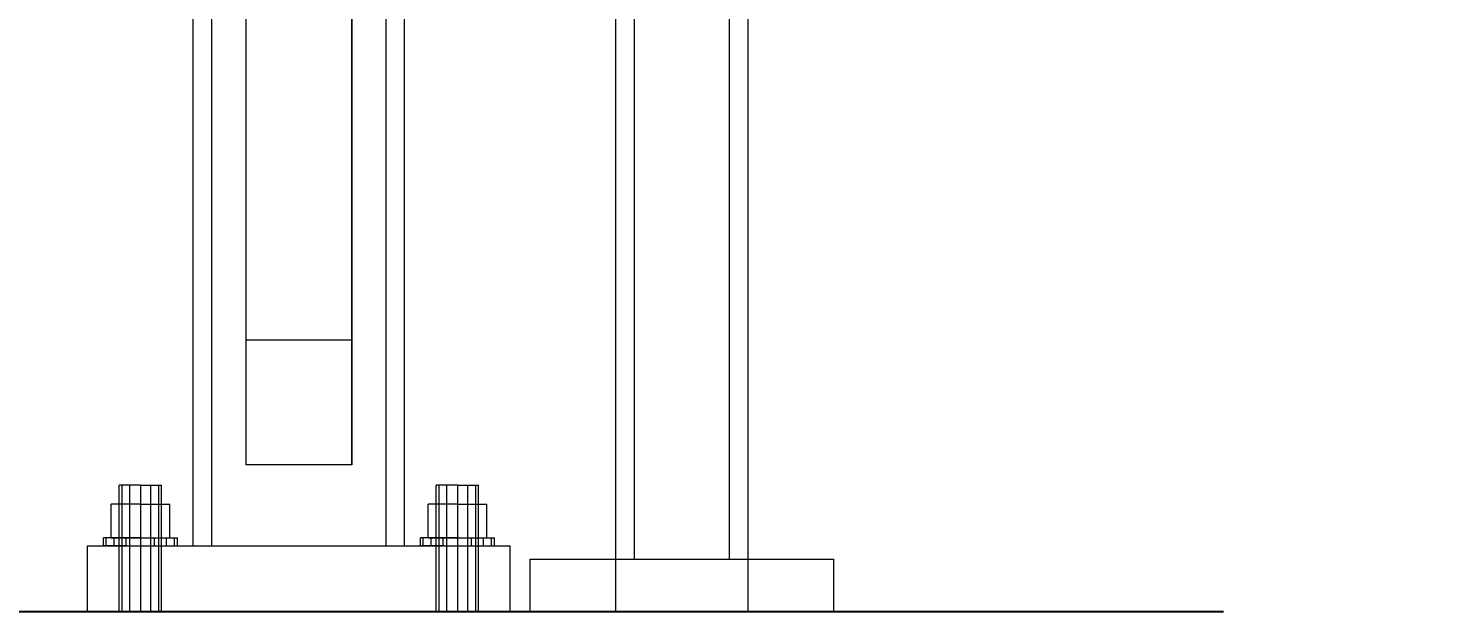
# Model space of a CAD drawing. Header units: millimetres. Extents: x -191664 to 191490, y -197311 to 10263.
# Drawn here: x -532 to 0, y -32000 to -31779 of the extents above; entities that cross this region are included whole.
import ezdxf

# ---------------------------------------------------------------- set-up
doc = ezdxf.new("R2010")
doc.units = ezdxf.units.MM
for name, color, linetype, lineweight in [('COTAS_USUARIO', 1, 'Continuous', 0), ('frontal_C01', 7, 'Continuous', 0), ('frontal_C02', 7, 'Continuous', 0), ('frontal_C03', 7, 'Continuous', 0), ('frontal_C05', 7, 'Continuous', 0)]:
    doc.layers.add(name, color=color, linetype=linetype, lineweight=lineweight)
doc.dimstyles.new('PLANTA_100', dxfattribs={"dimtxt": 250, "dimasz": 150, "dimexe": 150, "dimexo": 80, "dimgap": 100, "dimtad": 1, "dimtih": 1, "dimtoh": 1, "dimdec": 1, "dimdsep": 46, "dimcen": 0.09, "dimclrd": 1, "dimclre": 1, "dimclrt": 1, "dimadec": 0, "dimazin": 0, "dimtfac": 1, "dimtdec": 4, "dimtofl": 0, "dimtmove": 0, "dimatfit": 3, "dimfxl": 1, "dimtolj": 1, "dimtzin": 0, "dimarcsym": 0})

# ---------------------------------------------------------------- blocks, each defined once
blk = doc.blocks.new('*D108')
at = {"layer": 'COTAS_USUARIO', "color": 1, "lineweight": -2, "transparency": 16777216}
for p, q in [((-80, -30400), (-1350, -30400)), ((-1200, -31850), (-1200, -30550)), ((-80, -32000), (-1350, -32000))]:
    blk.add_line(p, q, dxfattribs=at)
at = {"layer": 'COTAS_USUARIO', "color": 1, "transparency": 16777216}
for points in [[(-1225, -30550), (-1175, -30550), (-1200, -30400)], [(-1225, -31850), (-1175, -31850), (-1200, -32000)]]:
    blk.add_solid(points, dxfattribs=at)
at = {"layer": 'Defpoints', "color": 0, "transparency": 16777216}
for p in [(-1200, -30400), (0, -30400), (0, -32000)]:
    blk.add_point(p, dxfattribs=at)
blk = doc.blocks.new('*D109')
at = {"layer": 'COTAS_USUARIO', "color": 1, "lineweight": -2, "transparency": 16777216}
for p, q in [((-80, -28700), (-1350, -28700)), ((-1200, -31850), (-1200, -28850)), ((-80, -32000), (-1350, -32000))]:
    blk.add_line(p, q, dxfattribs=at)
at = {"layer": 'COTAS_USUARIO', "color": 1, "transparency": 16777216}
for points in [[(-1225, -28850), (-1175, -28850), (-1200, -28700)], [(-1225, -31850), (-1175, -31850), (-1200, -32000)]]:
    blk.add_solid(points, dxfattribs=at)
at = {"layer": 'Defpoints', "color": 0, "transparency": 16777216}
for p in [(-1200, -28700), (0, -28700), (0, -32000)]:
    blk.add_point(p, dxfattribs=at)
blk = doc.blocks.new('*D110')
at = {"layer": 'COTAS_USUARIO', "color": 1, "lineweight": -2, "transparency": 16777216}
for p, q in [((-80, -30350), (-1350, -30350)), ((-1200, -31850), (-1200, -30500)), ((-80, -32000), (-1350, -32000))]:
    blk.add_line(p, q, dxfattribs=at)
at = {"layer": 'COTAS_USUARIO', "color": 1, "transparency": 16777216}
for points in [[(-1225, -30500), (-1175, -30500), (-1200, -30350)], [(-1225, -31850), (-1175, -31850), (-1200, -32000)]]:
    blk.add_solid(points, dxfattribs=at)
at = {"layer": 'Defpoints', "color": 0, "transparency": 16777216}
for p in [(-1200, -30350), (0, -30350), (0, -32000)]:
    blk.add_point(p, dxfattribs=at)
blk = doc.blocks.new('*D111')
at = {"layer": 'COTAS_USUARIO', "color": 1, "lineweight": -2, "transparency": 16777216}
for p, q in [((-80, -27700), (-1350, -27700)), ((-1200, -31850), (-1200, -27850)), ((-80, -32000), (-1350, -32000))]:
    blk.add_line(p, q, dxfattribs=at)
at = {"layer": 'COTAS_USUARIO', "color": 1, "transparency": 16777216}
for points in [[(-1225, -27850), (-1175, -27850), (-1200, -27700)], [(-1225, -31850), (-1175, -31850), (-1200, -32000)]]:
    blk.add_solid(points, dxfattribs=at)
at = {"layer": 'Defpoints', "color": 0, "transparency": 16777216}
for p in [(-1200, -27700), (0, -27700), (0, -32000)]:
    blk.add_point(p, dxfattribs=at)
blk = doc.blocks.new('*D121')
at = {"layer": 'COTAS_USUARIO', "color": 1, "lineweight": -2, "transparency": 16777216}
for p, q in [((-80, -29000), (-1350, -29000)), ((-1200, -31850), (-1200, -29150)), ((-80, -32000), (-1350, -32000))]:
    blk.add_line(p, q, dxfattribs=at)
at = {"layer": 'COTAS_USUARIO', "color": 1, "transparency": 16777216}
for points in [[(-1225, -29150), (-1175, -29150), (-1200, -29000)], [(-1225, -31850), (-1175, -31850), (-1200, -32000)]]:
    blk.add_solid(points, dxfattribs=at)
at = {"layer": 'Defpoints', "color": 0, "transparency": 16777216}
for p in [(-1200, -29000), (0, -29000), (0, -32000)]:
    blk.add_point(p, dxfattribs=at)

msp = doc.modelspace()

# ---------------------------------------------------------------- linework, layer by layer
at = {"layer": 'frontal_C01', "color": 139, "true_color": 0x354b57}
for p, q in [((-470, -31975), (-470, -30088.5)), ((-463, -31975), (-463, -30088.5)), ((-397, -31975), (-397, -30088.5)), ((-390, -31975), (-390, -30088.5)), ((-470, -31975), (-470, -30888.93)), ((-463, -31975), (-463, -30888.93)), ((-397, -31975), (-397, -30888.93)), ((-390, -31975), (-390, -30888.93)), ((-470, -31975), (-470, -31689.37)), ((-463, -31975), (-463, -31689.37)), ((-397, -31975), (-397, -31689.37)), ((-390, -31975), (-390, -31689.37)), ((-450, -31897.03), (-450, -31706.14)), ((-410, -31706.14), (-410, -31897.03)), ((-450, -31944.39), (-450, -31753.51)), ((-410, -31944.39), (-410, -31753.51)), ((-450, -31944.39), (-450, -31897.03)), ((-450, -31897.03), (-410, -31897.03)), ((-410, -31897.03), (-410, -31944.39)), ((-410, -31944.39), (-450, -31944.39)), ((-470, -31975), (-463, -31975)), ((-463, -31975), (-397, -31975)), ((-397, -31975), (-390, -31975))]:
    msp.add_line(p, q, dxfattribs=at)
at = {"layer": 'frontal_C01', "color": 9, "true_color": 0xaebcc4}
for p, q in [((-496.93, -31952), (-498, -31952)), ((-498, -32000), (-498, -31952)), ((-494, -31952), (-496.93, -31952)), ((-496.93, -32000), (-496.93, -31952)), ((-490, -31952), (-494, -31952)), ((-494, -32000), (-494, -31952)), ((-490, -31952), (-486, -31952)), ((-490, -31952), (-490, -32000)), ((-486, -31952), (-483.07, -31952)), ((-486, -32000), (-486, -31952)), ((-483.07, -31952), (-482, -31952)), ((-483.07, -32000), (-483.07, -31952)), ((-482, -32000), (-482, -31952)), ((-376.93, -31952), (-378, -31952)), ((-378, -32000), (-378, -31952)), ((-374, -31952), (-376.93, -31952)), ((-376.93, -32000), (-376.93, -31952)), ((-370, -31952), (-374, -31952)), ((-374, -32000), (-374, -31952)), ((-370, -31952), (-366, -31952)), ((-370, -31952), (-370, -32000)), ((-366, -31952), (-363.07, -31952)), ((-366, -32000), (-366, -31952)), ((-363.07, -31952), (-362, -31952)), ((-363.07, -32000), (-363.07, -31952)), ((-362, -32000), (-362, -31952)), ((-490, -31959.2), (-501.09, -31959.2)), ((-501.09, -31972), (-501.09, -31959.2)), ((-490, -31959.2), (-478.91, -31959.2)), ((-490, -31959.2), (-490, -31972)), ((-478.91, -31972), (-478.91, -31959.2)), ((-370, -31959.2), (-381.09, -31959.2)), ((-381.09, -31972), (-381.09, -31959.2)), ((-370, -31959.2), (-358.91, -31959.2)), ((-370, -31959.2), (-370, -31972)), ((-358.91, -31972), (-358.91, -31959.2)), ((-502.93, -31972), (-504, -31972)), ((-504, -31975), (-504, -31972)), ((-502.93, -31975), (-504, -31975)), ((-499.9, -31972), (-502.93, -31972)), ((-502.93, -31975), (-502.93, -31972)), ((-499.9, -31975), (-502.93, -31975)), ((-501.09, -31972), (-490, -31972)), ((-495.36, -31972), (-499.9, -31972)), ((-499.9, -31975), (-499.9, -31972)), ((-495.36, -31975), (-499.9, -31975)), ((-490, -31972), (-495.36, -31972)), ((-495.36, -31975), (-495.36, -31972)), ((-495.36, -31975), (-490, -31975)), ((-490, -31972), (-484.64, -31972)), ((-490, -31972), (-490, -31975)), ((-490, -31972), (-478.91, -31972)), ((-490, -31975), (-484.64, -31975)), ((-484.64, -31972), (-480.1, -31972)), ((-484.64, -31975), (-484.64, -31972)), ((-484.64, -31975), (-480.1, -31975)), ((-480.1, -31972), (-477.07, -31972)), ((-480.1, -31975), (-480.1, -31972)), ((-480.1, -31975), (-477.07, -31975)), ((-477.07, -31972), (-476, -31972)), ((-477.07, -31975), (-477.07, -31972)), ((-477.07, -31975), (-476, -31975)), ((-476, -31975), (-476, -31972)), ((-382.93, -31972), (-384, -31972)), ((-384, -31975), (-384, -31972)), ((-382.93, -31975), (-384, -31975)), ((-379.9, -31972), (-382.93, -31972)), ((-382.93, -31975), (-382.93, -31972)), ((-379.9, -31975), (-382.93, -31975)), ((-381.09, -31972), (-370, -31972)), ((-375.36, -31972), (-379.9, -31972)), ((-379.9, -31975), (-379.9, -31972)), ((-375.36, -31975), (-379.9, -31975)), ((-370, -31972), (-375.36, -31972)), ((-375.36, -31975), (-375.36, -31972)), ((-375.36, -31975), (-370, -31975)), ((-370, -31972), (-364.64, -31972)), ((-370, -31972), (-370, -31975)), ((-370, -31972), (-358.91, -31972)), ((-370, -31975), (-364.64, -31975)), ((-364.64, -31972), (-360.1, -31972)), ((-364.64, -31975), (-364.64, -31972)), ((-364.64, -31975), (-360.1, -31975)), ((-360.1, -31972), (-357.07, -31972)), ((-360.1, -31975), (-360.1, -31972)), ((-360.1, -31975), (-357.07, -31975)), ((-357.07, -31972), (-356, -31972)), ((-357.07, -31975), (-357.07, -31972)), ((-357.07, -31975), (-356, -31975)), ((-356, -31975), (-356, -31972)), ((-496.93, -32000), (-498, -32000)), ((-494, -32000), (-496.93, -32000)), ((-494, -32000), (-490, -32000)), ((-490, -32000), (-486, -32000)), ((-486, -32000), (-483.07, -32000)), ((-483.07, -32000), (-482, -32000)), ((-376.93, -32000), (-378, -32000)), ((-374, -32000), (-376.93, -32000)), ((-374, -32000), (-370, -32000)), ((-370, -32000), (-366, -32000)), ((-366, -32000), (-363.07, -32000)), ((-363.07, -32000), (-362, -32000))]:
    msp.add_line(p, q, dxfattribs=at)
at = {"layer": 'frontal_C01', "color": 251, "true_color": 0x4e626d}
for p, q in [((-510, -31975), (-350, -31975)), ((-510, -32000), (-510, -31975)), ((-350, -32000), (-350, -31975)), ((-510, -32000), (-350, -32000))]:
    msp.add_line(p, q, dxfattribs=at)
at = {"layer": 'frontal_C02', "color": 139, "true_color": 0x354b57}
for p, q in [((-470, -31975), (-470, -29576.75)), ((-463, -31975), (-463, -29576.75)), ((-397, -31975), (-397, -29576.75)), ((-390, -31975), (-390, -29576.75)), ((-470, -31975), (-470, -30072.14)), ((-463, -31975), (-463, -30072.14)), ((-397, -31975), (-397, -30072.14)), ((-390, -31975), (-390, -30072.14)), ((-470, -31975), (-470, -30861.25)), ((-463, -31975), (-463, -30861.25)), ((-397, -31975), (-397, -30861.25)), ((-390, -31975), (-390, -30861.25)), ((-470, -31975), (-470, -31610.84)), ((-463, -31975), (-463, -31610.84)), ((-397, -31975), (-397, -31610.84)), ((-390, -31975), (-390, -31610.84)), ((-470, -31975), (-463, -31975)), ((-463, -31975), (-397, -31975)), ((-397, -31975), (-390, -31975))]:
    msp.add_line(p, q, dxfattribs=at)
at = {"layer": 'frontal_C02', "color": 9, "true_color": 0xaebcc4}
for p, q in [((-496.93, -31952), (-498, -31952)), ((-498, -32000), (-498, -31952)), ((-494, -31952), (-496.93, -31952)), ((-496.93, -32000), (-496.93, -31952)), ((-490, -31952), (-494, -31952)), ((-494, -32000), (-494, -31952)), ((-490, -31952), (-486, -31952)), ((-490, -31952), (-490, -32000)), ((-486, -31952), (-483.07, -31952)), ((-486, -32000), (-486, -31952)), ((-483.07, -31952), (-482, -31952)), ((-483.07, -32000), (-483.07, -31952)), ((-482, -32000), (-482, -31952)), ((-376.93, -31952), (-378, -31952)), ((-378, -32000), (-378, -31952)), ((-374, -31952), (-376.93, -31952)), ((-376.93, -32000), (-376.93, -31952)), ((-370, -31952), (-374, -31952)), ((-374, -32000), (-374, -31952)), ((-370, -31952), (-366, -31952)), ((-370, -31952), (-370, -32000)), ((-366, -31952), (-363.07, -31952)), ((-366, -32000), (-366, -31952)), ((-363.07, -31952), (-362, -31952)), ((-363.07, -32000), (-363.07, -31952)), ((-362, -32000), (-362, -31952)), ((-490, -31959.2), (-501.09, -31959.2)), ((-501.09, -31972), (-501.09, -31959.2)), ((-490, -31959.2), (-478.91, -31959.2)), ((-490, -31959.2), (-490, -31972)), ((-478.91, -31972), (-478.91, -31959.2)), ((-370, -31959.2), (-381.09, -31959.2)), ((-381.09, -31972), (-381.09, -31959.2)), ((-370, -31959.2), (-358.91, -31959.2)), ((-370, -31959.2), (-370, -31972)), ((-358.91, -31972), (-358.91, -31959.2)), ((-502.93, -31972), (-504, -31972)), ((-504, -31975), (-504, -31972)), ((-502.93, -31975), (-504, -31975)), ((-499.9, -31972), (-502.93, -31972)), ((-502.93, -31975), (-502.93, -31972)), ((-499.9, -31975), (-502.93, -31975)), ((-501.09, -31972), (-490, -31972)), ((-495.36, -31972), (-499.9, -31972)), ((-499.9, -31975), (-499.9, -31972)), ((-495.36, -31975), (-499.9, -31975)), ((-490, -31972), (-495.36, -31972)), ((-495.36, -31975), (-495.36, -31972)), ((-495.36, -31975), (-490, -31975)), ((-490, -31972), (-484.64, -31972)), ((-490, -31972), (-490, -31975)), ((-490, -31972), (-478.91, -31972)), ((-490, -31975), (-484.64, -31975)), ((-484.64, -31972), (-480.1, -31972)), ((-484.64, -31975), (-484.64, -31972)), ((-484.64, -31975), (-480.1, -31975)), ((-480.1, -31972), (-477.07, -31972)), ((-480.1, -31975), (-480.1, -31972)), ((-480.1, -31975), (-477.07, -31975)), ((-477.07, -31972), (-476, -31972)), ((-477.07, -31975), (-477.07, -31972)), ((-477.07, -31975), (-476, -31975)), ((-476, -31975), (-476, -31972)), ((-382.93, -31972), (-384, -31972)), ((-384, -31975), (-384, -31972)), ((-382.93, -31975), (-384, -31975)), ((-379.9, -31972), (-382.93, -31972)), ((-382.93, -31975), (-382.93, -31972)), ((-379.9, -31975), (-382.93, -31975)), ((-381.09, -31972), (-370, -31972)), ((-375.36, -31972), (-379.9, -31972)), ((-379.9, -31975), (-379.9, -31972)), ((-375.36, -31975), (-379.9, -31975)), ((-370, -31972), (-375.36, -31972)), ((-375.36, -31975), (-375.36, -31972)), ((-375.36, -31975), (-370, -31975)), ((-370, -31972), (-364.64, -31972)), ((-370, -31972), (-370, -31975)), ((-370, -31972), (-358.91, -31972)), ((-370, -31975), (-364.64, -31975)), ((-364.64, -31972), (-360.1, -31972)), ((-364.64, -31975), (-364.64, -31972)), ((-364.64, -31975), (-360.1, -31975)), ((-360.1, -31972), (-357.07, -31972)), ((-360.1, -31975), (-360.1, -31972)), ((-360.1, -31975), (-357.07, -31975)), ((-357.07, -31972), (-356, -31972)), ((-357.07, -31975), (-357.07, -31972)), ((-357.07, -31975), (-356, -31975)), ((-356, -31975), (-356, -31972)), ((-496.93, -32000), (-498, -32000)), ((-494, -32000), (-496.93, -32000)), ((-494, -32000), (-490, -32000)), ((-490, -32000), (-486, -32000)), ((-486, -32000), (-483.07, -32000)), ((-483.07, -32000), (-482, -32000)), ((-376.93, -32000), (-378, -32000)), ((-374, -32000), (-376.93, -32000)), ((-374, -32000), (-370, -32000)), ((-370, -32000), (-366, -32000)), ((-366, -32000), (-363.07, -32000)), ((-363.07, -32000), (-362, -32000))]:
    msp.add_line(p, q, dxfattribs=at)
at = {"layer": 'frontal_C02', "color": 251, "true_color": 0x4e626d}
for p, q in [((-510, -31975), (-350, -31975)), ((-510, -32000), (-510, -31975)), ((-350, -32000), (-350, -31975)), ((-510, -32000), (-350, -32000))]:
    msp.add_line(p, q, dxfattribs=at)
at = {"layer": 'frontal_C03', "color": 139, "true_color": 0x354b57}
for p, q in [((-470, -31975), (-470, -29153.29)), ((-463, -31975), (-463, -29153.29)), ((-397, -31975), (-397, -29153.29)), ((-390, -31975), (-390, -29153.29)), ((-470, -31975), (-470, -29352.58)), ((-463, -31975), (-463, -29352.58)), ((-397, -31975), (-397, -29352.58)), ((-390, -31975), (-390, -29352.58)), ((-470, -31975), (-470, -30079.71)), ((-463, -31975), (-463, -30079.71)), ((-397, -31975), (-397, -30079.71)), ((-390, -31975), (-390, -30079.71)), ((-470, -31975), (-470, -30806.85)), ((-463, -31975), (-463, -30806.85)), ((-397, -31975), (-397, -30806.85)), ((-390, -31975), (-390, -30806.85)), ((-470, -31975), (-470, -31461.68)), ((-463, -31975), (-463, -31461.68)), ((-397, -31975), (-397, -31461.68)), ((-390, -31975), (-390, -31461.68)), ((-470, -31975), (-463, -31975)), ((-463, -31975), (-397, -31975)), ((-397, -31975), (-390, -31975))]:
    msp.add_line(p, q, dxfattribs=at)
at = {"layer": 'frontal_C03', "color": 9, "true_color": 0xaebcc4}
for p, q in [((-496.93, -31952), (-498, -31952)), ((-498, -32000), (-498, -31952)), ((-494, -31952), (-496.93, -31952)), ((-496.93, -32000), (-496.93, -31952)), ((-490, -31952), (-494, -31952)), ((-494, -32000), (-494, -31952)), ((-490, -31952), (-486, -31952)), ((-490, -31952), (-490, -32000)), ((-486, -31952), (-483.07, -31952)), ((-486, -32000), (-486, -31952)), ((-483.07, -31952), (-482, -31952)), ((-483.07, -32000), (-483.07, -31952)), ((-482, -32000), (-482, -31952)), ((-376.93, -31952), (-378, -31952)), ((-378, -32000), (-378, -31952)), ((-374, -31952), (-376.93, -31952)), ((-376.93, -32000), (-376.93, -31952)), ((-370, -31952), (-374, -31952)), ((-374, -32000), (-374, -31952)), ((-370, -31952), (-366, -31952)), ((-370, -31952), (-370, -32000)), ((-366, -31952), (-363.07, -31952)), ((-366, -32000), (-366, -31952)), ((-363.07, -31952), (-362, -31952)), ((-363.07, -32000), (-363.07, -31952)), ((-362, -32000), (-362, -31952)), ((-490, -31959.2), (-501.09, -31959.2)), ((-501.09, -31972), (-501.09, -31959.2)), ((-490, -31959.2), (-478.91, -31959.2)), ((-490, -31959.2), (-490, -31972)), ((-478.91, -31972), (-478.91, -31959.2)), ((-370, -31959.2), (-381.09, -31959.2)), ((-381.09, -31972), (-381.09, -31959.2)), ((-370, -31959.2), (-358.91, -31959.2)), ((-370, -31959.2), (-370, -31972)), ((-358.91, -31972), (-358.91, -31959.2)), ((-502.93, -31972), (-504, -31972)), ((-504, -31975), (-504, -31972)), ((-502.93, -31975), (-504, -31975)), ((-499.9, -31972), (-502.93, -31972)), ((-502.93, -31975), (-502.93, -31972)), ((-499.9, -31975), (-502.93, -31975)), ((-501.09, -31972), (-490, -31972)), ((-495.36, -31972), (-499.9, -31972)), ((-499.9, -31975), (-499.9, -31972)), ((-495.36, -31975), (-499.9, -31975)), ((-490, -31972), (-495.36, -31972)), ((-495.36, -31975), (-495.36, -31972)), ((-495.36, -31975), (-490, -31975)), ((-490, -31972), (-484.64, -31972)), ((-490, -31972), (-490, -31975)), ((-490, -31972), (-478.91, -31972)), ((-490, -31975), (-484.64, -31975)), ((-484.64, -31972), (-480.1, -31972)), ((-484.64, -31975), (-484.64, -31972)), ((-484.64, -31975), (-480.1, -31975)), ((-480.1, -31972), (-477.07, -31972)), ((-480.1, -31975), (-480.1, -31972)), ((-480.1, -31975), (-477.07, -31975)), ((-477.07, -31972), (-476, -31972)), ((-477.07, -31975), (-477.07, -31972)), ((-477.07, -31975), (-476, -31975)), ((-476, -31975), (-476, -31972)), ((-382.93, -31972), (-384, -31972)), ((-384, -31975), (-384, -31972)), ((-382.93, -31975), (-384, -31975)), ((-379.9, -31972), (-382.93, -31972)), ((-382.93, -31975), (-382.93, -31972)), ((-379.9, -31975), (-382.93, -31975)), ((-381.09, -31972), (-370, -31972)), ((-375.36, -31972), (-379.9, -31972)), ((-379.9, -31975), (-379.9, -31972)), ((-375.36, -31975), (-379.9, -31975)), ((-370, -31972), (-375.36, -31972)), ((-375.36, -31975), (-375.36, -31972)), ((-375.36, -31975), (-370, -31975)), ((-370, -31972), (-364.64, -31972)), ((-370, -31972), (-370, -31975)), ((-370, -31972), (-358.91, -31972)), ((-370, -31975), (-364.64, -31975)), ((-364.64, -31972), (-360.1, -31972)), ((-364.64, -31975), (-364.64, -31972)), ((-364.64, -31975), (-360.1, -31975)), ((-360.1, -31972), (-357.07, -31972)), ((-360.1, -31975), (-360.1, -31972)), ((-360.1, -31975), (-357.07, -31975)), ((-357.07, -31972), (-356, -31972)), ((-357.07, -31975), (-357.07, -31972)), ((-357.07, -31975), (-356, -31975)), ((-356, -31975), (-356, -31972)), ((-496.93, -32000), (-498, -32000)), ((-494, -32000), (-496.93, -32000)), ((-494, -32000), (-490, -32000)), ((-490, -32000), (-486, -32000)), ((-486, -32000), (-483.07, -32000)), ((-483.07, -32000), (-482, -32000)), ((-376.93, -32000), (-378, -32000)), ((-374, -32000), (-376.93, -32000)), ((-374, -32000), (-370, -32000)), ((-370, -32000), (-366, -32000)), ((-366, -32000), (-363.07, -32000)), ((-363.07, -32000), (-362, -32000))]:
    msp.add_line(p, q, dxfattribs=at)
at = {"layer": 'frontal_C03', "color": 251, "true_color": 0x4e626d}
for p, q in [((-510, -31975), (-350, -31975)), ((-510, -32000), (-510, -31975)), ((-350, -32000), (-350, -31975)), ((-510, -32000), (-350, -32000))]:
    msp.add_line(p, q, dxfattribs=at)
at = {"layer": 'frontal_C05', "color": 251, "true_color": 0x596770}
for p, q in [((-310, -31980), (-310, -31030)), ((-303, -31980), (-303, -31030)), ((-267, -31980), (-267, -31030)), ((-260, -31980), (-260, -31030)), ((-342.5, -31980), (-227.5, -31980)), ((-342.5, -32000), (-342.5, -31980)), ((-310, -31980), (-260, -31980)), ((-310, -31980), (-303, -31980)), ((-310, -32000), (-310, -31980)), ((-267, -31980), (-260, -31980)), ((-260, -32000), (-260, -31980)), ((-227.5, -32000), (-227.5, -31980)), ((-342.5, -32000), (-227.5, -32000)), ((-310, -32000), (-260, -32000))]:
    msp.add_line(p, q, dxfattribs=at)

# ---------------------------------------------------------------- dimensions: what is measured, and where the dimension line sits
at = {"layer": 'COTAS_USUARIO'}
for p2, picture, middle in [((0, -27700), '*D111', (-1200, -29850)), ((0, -28700), '*D109', (-1200, -30350)), ((0, -29000), '*D121', (-1200, -30500)), ((0, -30350), '*D110', (-1200, -31175)), ((0, -30400), '*D108', (-1200, -31200))]:
    dim = msp.add_aligned_dim(p1=(0, -32000), p2=p2, distance=1200, dimstyle='PLANTA_100', dxfattribs=at)
    dim.commit()
    dim.dimension.update_dxf_attribs({"geometry": picture, "text_midpoint": middle})

doc.saveas('drawing.dxf')
